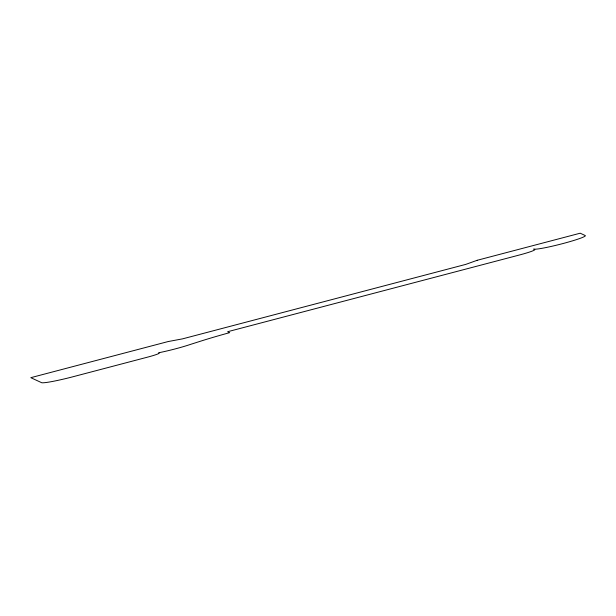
<?xml version="1.0" encoding="UTF-8"?>
<svg xmlns="http://www.w3.org/2000/svg" width="616" height="616" viewBox="0 0 616 616"><rect width="100%" height="100%" fill="white"/><g stroke="black" fill="none" stroke-linecap="round" stroke-linejoin="round"><path stroke-width="0.92" d="M477.184 260.291L465.812 264.372L182.529 338.862L168.153 341.549L30.8 377.67L41.765 382.752A29.822 2.341 -14.3 0 0 73.088 376.723L147.817 357.072A13.375 1.047 -14.3 0 0 159.19 352.991L158.689 352.76A25.595 2.01 -14.3 0 0 189.805 344.621L199.907 341.403A80.149 6.291 -14.3 0 1 229.66 332.648L227.658 331.716L519.527 254.97A17.833 1.401 -14.3 0 0 534.696 249.526L533.695 249.064A26.75 2.102 -14.3 0 0 562.447 243.682A26.75 2.102 -14.3 0 0 585.2 235.52L580.203 233.202L477.184 260.291"/></g></svg>
